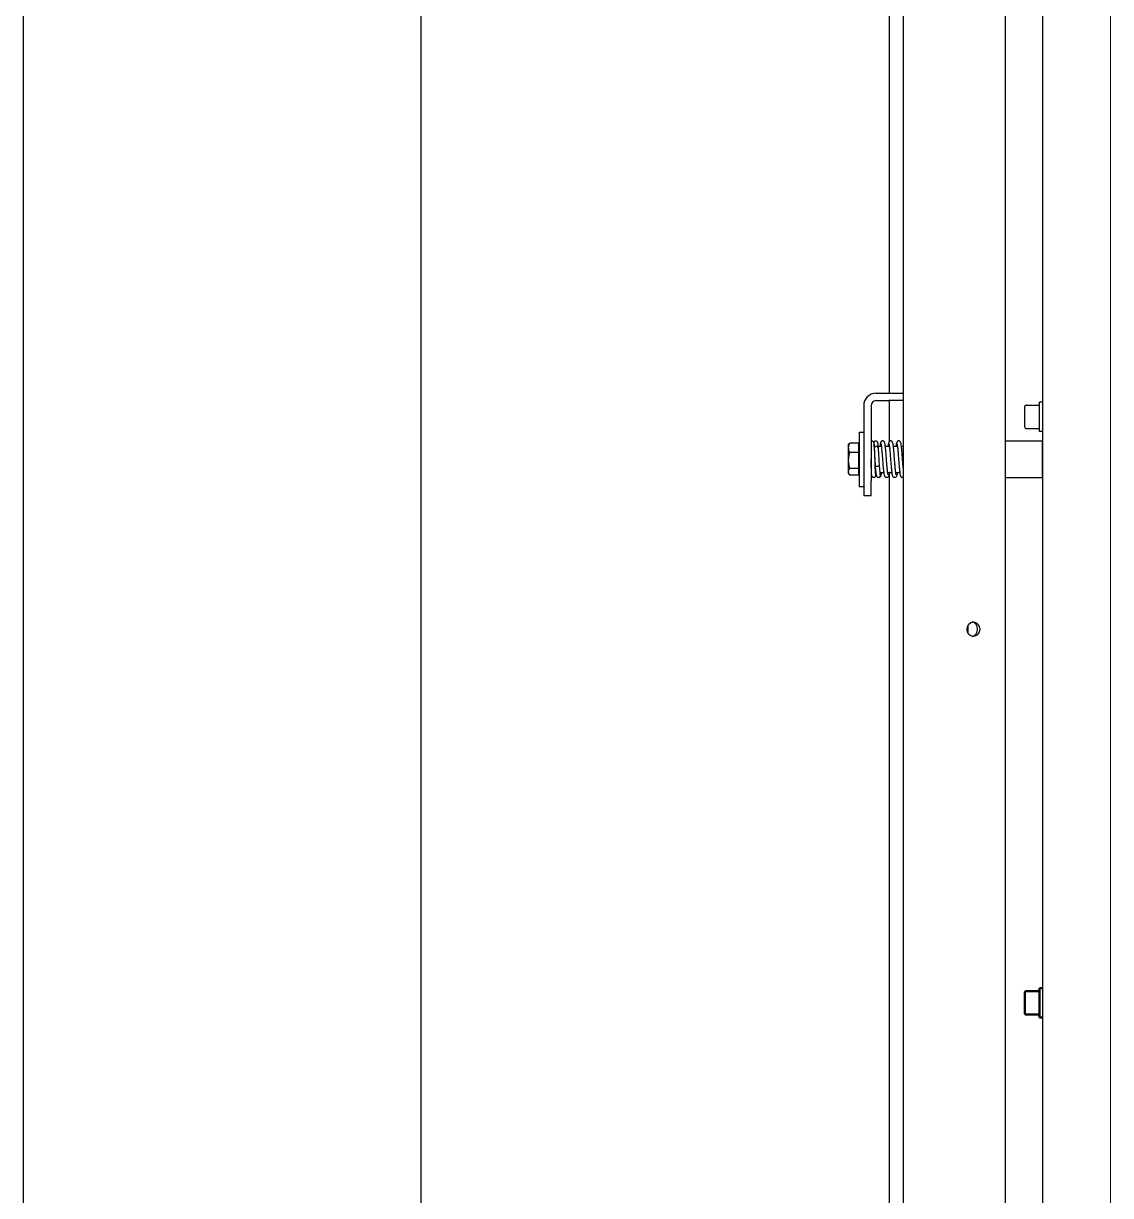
# Model space of a CAD drawing. Extents: x -3873 to 164127, y 7129 to 96529.
# Drawn here: x 53611 to 54353, y 49378 to 50178 of the extents above; entities that cross this region are included whole.
import ezdxf

# ---------------------------------------------------------------- set-up
doc = ezdxf.new("R2010")
doc.units = 0
doc.layers.add('KROMEKA', color=1, linetype='CONTINUOUS')
doc.layers.add('LAYOUT Kromeka', color=1, linetype='CONTINUOUS', lineweight=5)
doc.layers.add('Visible (ISO)', color=7, linetype='CONTINUOUS', lineweight=50)

# ---------------------------------------------------------------- blocks, each defined once
blk = doc.blocks.new('KD21-ara_yolma-64')
at = {"layer": 'KROMEKA', "color": 0}
for p, q in [((2287.5, 742), (4212, 742)), ((3955.5, 470.72), (2436, 470.72)), ((3240.57, 172.1), (3240.57, 178.15)), ((3242, 179), (3241.01, 178.43)), ((3242.9, 179), (3242, 179)), ((3250.69, 179), (3242.9, 179)), ((3245.23, 172.1), (3245.23, 178.15)), ((3259.29, 179), (3250.69, 179)), ((3256.16, 172.1), (3256.16, 178.15)), ((3261, 179), (3259.29, 179)), ((3261, 179), (3261.99, 178.43)), ((3262.43, 172.1), (3262.43, 178.15)), ((3236.5, 168.5), (3226.5, 168.5)), ((3226.5, 163.5), (3226.5, 168.5)), ((3270, 171.5), (3233, 171.5)), ((3233, 171.5), (3233, 168.5)), ((3288, 168.5), (3236.5, 168.5)), ((3245.23, 172.1), (3240.57, 172.1)), ((3242.9, 172.1), (3242.9, 171.5)), ((3256.16, 172.1), (3245.23, 172.1)), ((3262.43, 172.1), (3256.16, 172.1)), ((3260.1, 172.1), (3260.1, 171.5)), ((3270, 171.5), (3270, 168.5)), ((3226.5, 163.5), (3236.5, 163.5)), ((3288, 163.5), (3236.5, 163.5)), ((3242.5, 163.5), (3242.5, 163.14)), ((3242.5, 160.63), (3242.5, 160.03)), ((3260.5, 161.37), (3260.5, 161.25)), ((3291.5, 160), (3291.5, 151.28)), ((3296.5, 160), (3296.5, 151.28)), ((3242.5, 157.52), (3242.5, 154.63)), ((3242.5, 152.11), (3242.5, 149.16)), ((3260.5, 158.75), (3260.5, 156.25)), ((3260.5, 153.73), (3260.5, 150.77)), ((3242.44, 151), (2325.5, 151)), ((3242.5, 146.64), (3242.5, 143.68)), ((3260.5, 148.25), (3260.5, 145.3)), ((3291.5, 151), (3263.63, 151)), ((3291.5, 141.28), (3291.5, 151.28)), ((3296.5, 151.28), (3296.5, 141.28)), ((3955.5, 151), (3296.5, 151)), ((605.5, 141.28), (3196, 141.28)), ((3196, 141.28), (3955.5, 141.28)), ((3260.5, 142.78), (3260.5, 141.28)), ((3137.91, 97.45), (3133.09, 97.45)), ((3196, 72), (605.5, 72)), ((4105.5, 72), (3196, 72)), ((3239, 72), (3239, 46.5)), ((3264, 72), (3264, 46.5)), ((3272.5, 57.5), (3272.5, 48.5)), ((3273.5, 58.5), (3287.5, 58.5)), ((3288.5, 57.5), (3288.5, 48.5)), ((3270.5, 48.5), (3290.5, 48.5)), ((3270.5, 46.5), (3270.5, 48.5)), ((3290.5, 46.5), (3290.5, 48.5)), ((3183, 46.5), (2335.73, 46.5)), ((3955.5, 46.5), (3183, 46.5)), ((3239, 46.5), (3264, 46.5)), ((3243.5, 46.5), (3243.5, 46.5)), ((3259.5, 46.5), (3259.5, 46.5))]:
    blk.add_line(p, q, dxfattribs=at)
for centre, radius, start, end in [((3288, 160), 8.5, 0, 90), ((3288, 160), 3.5, 0, 90), ((3273.5, 57.5), 1, 90, 180), ((3287.5, 57.5), 1, 0, 90)]:
    blk.add_arc(centre, radius, start, end, dxfattribs=at)
for centre, major_axis, ratio, start_param, end_param in [((3247.19, 159.18), (-0.1, 1.25), 0.38154, 6.274556, 7.821995), ((3259.45, 159.92), (-0.14, 1.24), 0.704994, 4.635293, 6.262246), ((3261.89, 160.53), (-0.25, -1.23), 0.921119, 4.11412, 4.241353), ((3240.25, 158.29), (-1, -0.75), 0.99913, 5.645268, 7.853982), ((3247.19, 159.18), (0.1, -1.25), 0.38154, 4.680402, 6.274512), ((3259.45, 159.92), (0.14, -1.24), 0.704994, 6.262506, 7.776885), ((3135.5, 95.15), (-5, 0), 0.866025, 0.174083, 2.96751)]:
    blk.add_ellipse(centre, major_axis=major_axis, ratio=ratio, start_param=start_param, end_param=end_param, dxfattribs=at)
blk.add_ellipse((3135.5, 93.65), major_axis=(-5, 0), ratio=0.866025, dxfattribs=at)
for points, weights in [([(3242.9, 179), (3241.82, 179), (3240.57, 178.15)], [1, 1.0379548493, 1]), ([(3245.23, 178.15), (3243.98, 179), (3242.9, 179)], [1, 1.0379548493, 1]), ([(3250.69, 179), (3248.16, 179), (3245.23, 178.15)], [1, 1.0379548493, 1]), ([(3256.16, 178.15), (3253.23, 179), (3250.69, 179)], [1, 1.0379548493, 1]), ([(3259.29, 179), (3257.84, 179), (3256.16, 178.15)], [1, 1.0379548493, 1]), ([(3262.43, 178.15), (3260.75, 179), (3259.29, 179)], [1, 1.0379548493, 1]), ([(3261.99, 178.43), (3262.21, 178.31), (3262.43, 178.15)], [1.01087293094, 1.00657571433, 1])]:
    blk.add_rational_spline(points, weights, degree=2, dxfattribs=at)
for points, knots in [([(3242.5, 160.12), (3242.37, 160.13), (3242.25, 160.14), (3241.43, 160.19), (3240.9, 160.23), (3240.3, 160.31), (3240.15, 160.32), (3239.83, 160.43), (3239.75, 160.46), (3239.62, 160.54), (3239.56, 160.57), (3239.42, 160.68), (3239.34, 160.76), (3239.2, 160.94), (3239.13, 161.05), (3239.04, 161.29), (3239.01, 161.42), (3238.99, 161.7), (3239.01, 161.84), (3239.09, 162.11), (3239.15, 162.24), (3239.3, 162.45), (3239.39, 162.55), (3239.56, 162.68), (3239.64, 162.73), (3239.78, 162.8), (3239.83, 162.83), (3239.96, 162.87), (3240.03, 162.89), (3240.24, 162.94), (3240.37, 162.96), (3241.03, 163.04), (3241.79, 163.1), (3243.64, 163.2), (3244.69, 163.25), (3246.89, 163.34), (3248.06, 163.38), (3249.95, 163.45), (3250.68, 163.48), (3251.4, 163.5)], [1.02431, 1.02431, 1.02431, 1.02431, 1.086404, 1.086404, 1.453365, 1.453365, 1.657182, 1.657182, 1.703446, 1.703446, 1.731617, 1.731617, 1.771032, 1.771032, 1.810037, 1.810037, 1.852994, 1.852994, 1.896907, 1.896907, 1.94083, 1.94083, 1.984096, 1.984096, 2.023615, 2.023615, 2.062841, 2.062841, 2.122259, 2.122259, 2.274723, 2.274723, 2.739311, 2.739311, 3.138573, 3.138573, 3.502003, 3.502003, 3.719297, 3.719297, 3.719297, 3.719297]), ([(3239, 158.29), (3239, 158.45), (3239.03, 158.62), (3239.14, 158.9), (3239.22, 159.03), (3239.39, 159.23), (3239.48, 159.31), (3239.66, 159.44), (3239.75, 159.49), (3239.96, 159.59), (3240.07, 159.63), (3240.55, 159.77), (3240.94, 159.83), (3241.91, 159.97), (3242.42, 160.03), (3243.89, 160.17), (3244.95, 160.26), (3246.43, 160.37), (3246.76, 160.4), (3247.09, 160.42)], [0, 0, 0, 0, 0.056301, 0.056301, 0.110398, 0.110398, 0.165151, 0.165151, 0.227693, 0.227693, 0.332307, 0.332307, 0.646471, 0.646471, 0.907875, 0.907875, 1.300826, 1.300826, 1.409763, 1.409763, 1.409763, 1.409763]), ([(3263.84, 163.5), (3263.9, 163.38), (3263.95, 163.25), (3264, 162.97), (3264.01, 162.83), (3263.96, 162.56), (3263.92, 162.42), (3263.79, 162.18), (3263.71, 162.07), (3263.54, 161.9), (3263.45, 161.84), (3263.3, 161.74), (3263.24, 161.71), (3263.11, 161.66), (3263.05, 161.65), (3262.89, 161.6), (3262.81, 161.58), (3262.43, 161.52), (3262.09, 161.49), (3261.26, 161.42), (3260.81, 161.39), (3259.49, 161.32), (3258.5, 161.27), (3256.38, 161.18), (3255.22, 161.14), (3252.87, 161.05), (3251.64, 161.01), (3249.25, 160.93), (3248.06, 160.88), (3245.88, 160.8), (3244.86, 160.76), (3243.11, 160.67), (3242.36, 160.63), (3241.23, 160.55), (3240.81, 160.5), (3240.68, 160.48), (3240.66, 160.47), (3240.66, 160.47)], [0, 0, 0, 0, 0.044517, 0.044517, 0.088097, 0.088097, 0.132049, 0.132049, 0.175777, 0.175777, 0.217121, 0.217121, 0.255009, 0.255009, 0.302867, 0.302867, 0.40054, 0.40054, 0.694287, 0.694287, 0.937386, 0.937386, 1.319072, 1.319072, 1.683534, 1.683534, 2.044353, 2.044353, 2.403524, 2.403524, 2.761239, 2.761239, 3.116531, 3.116531, 3.464667, 3.464667, 3.513868, 3.513868, 3.513868, 3.513868]), ([(3247.09, 160.42), (3248.23, 160.49), (3249.46, 160.56), (3251.88, 160.7), (3253.11, 160.77), (3255.43, 160.9), (3256.55, 160.97), (3258.19, 161.08), (3258.8, 161.13), (3259.34, 161.17)], [0, 0, 0, 0, 0.369211, 0.369211, 0.73028, 0.73028, 1.089212, 1.089212, 1.320399, 1.320399, 1.320399, 1.320399]), ([(3259.35, 161.17), (3260.19, 161.22), (3260.9, 161.28), (3261.66, 161.36), (3261.86, 161.38), (3262.14, 161.42), (3262.24, 161.44), (3262.26, 161.45), (3262.26, 161.45), (3262.26, 161.45)], [0, 0, 0, 0, 0.3567346, 0.3567346, 0.5254337, 0.5254337, 0.676826, 0.676826, 0.6920642, 0.6920642, 0.6920642, 0.6920642]), ([(3262.95, 161.62), (3263.06, 161.59), (3263.18, 161.55), (3263.4, 161.42), (3263.45, 161.38), (3263.6, 161.27), (3263.7, 161.17), (3263.85, 160.94), (3263.91, 160.82), (3263.99, 160.56), (3264.01, 160.41), (3263.99, 160.13), (3263.96, 159.98), (3263.85, 159.72), (3263.78, 159.6), (3263.62, 159.41), (3263.53, 159.33), (3263.37, 159.22), (3263.29, 159.18), (3263.14, 159.11), (3263.07, 159.09), (3262.87, 159.02), (3262.76, 159), (3262.24, 158.9), (3261.74, 158.85), (3260.63, 158.75), (3260.13, 158.72), (3259.57, 158.68)], [0.263592, 0.263592, 0.263592, 0.263592, 0.364363, 0.364363, 0.394563, 0.394563, 0.44423, 0.44423, 0.487949, 0.487949, 0.534146, 0.534146, 0.580869, 0.580869, 0.627509, 0.627509, 0.67288, 0.67288, 0.717122, 0.717122, 0.774689, 0.774689, 0.896277, 0.896277, 1.263357, 1.263357, 1.500007, 1.500007, 1.500007, 1.500007]), ([(3242.5, 150.99), (3242.45, 151), (3242.4, 151), (3241.96, 151.06), (3241.6, 151.11), (3240.94, 151.23), (3240.65, 151.28), (3240.15, 151.42), (3239.96, 151.47), (3239.59, 151.7), (3239.5, 151.76), (3239.29, 151.97), (3239.16, 152.13), (3239.02, 152.52), (3238.99, 152.7), (3239.01, 153.06), (3239.06, 153.22), (3239.18, 153.5), (3239.26, 153.61), (3239.44, 153.81), (3239.53, 153.88), (3239.76, 154.04), (3239.87, 154.09), (3240.43, 154.32), (3240.86, 154.39), (3241.84, 154.55), (3242.24, 154.6), (3243.1, 154.71), (3243.55, 154.76), (3244.51, 154.85), (3245.02, 154.9), (3246.07, 155), (3246.62, 155.05), (3247.76, 155.14), (3248.34, 155.19), (3249.52, 155.28), (3250.12, 155.33), (3251.33, 155.42), (3251.93, 155.47), (3253.13, 155.56), (3253.72, 155.61), (3254.88, 155.7), (3255.44, 155.75), (3256.53, 155.84), (3257.05, 155.89), (3258.04, 155.98), (3258.5, 156.02), (3259.36, 156.11), (3259.76, 156.16), (3260.46, 156.24), (3260.77, 156.29), (3261.3, 156.37), (3261.52, 156.41), (3261.84, 156.47), (3261.95, 156.5), (3262.05, 156.53), (3262.07, 156.54), (3262.07, 156.54)], [82.58601, 82.58601, 82.58601, 82.58601, 82.60638, 82.60638, 82.777036, 82.777036, 82.964576, 82.964576, 83.127807, 83.127807, 83.175308, 83.175308, 83.224111, 83.224111, 83.256628, 83.256628, 83.286431, 83.286431, 83.320185, 83.320185, 83.364574, 83.364574, 83.443136, 83.443136, 83.762018, 83.762018, 83.944025, 83.944025, 84.112707, 84.112707, 84.277294, 84.277294, 84.44005, 84.44005, 84.601812, 84.601812, 84.762939, 84.762939, 84.923584, 84.923584, 85.083784, 85.083784, 85.243483, 85.243483, 85.402503, 85.402503, 85.560459, 85.560459, 85.71653, 85.71653, 85.868857, 85.868857, 86.012898, 86.012898, 86.137536, 86.137536, 86.204254, 86.204254, 86.204254, 86.204254]), ([(3242.5, 156.47), (3242.27, 156.5), (3242.06, 156.53), (3241.48, 156.61), (3241.16, 156.66), (3240.55, 156.78), (3240.29, 156.85), (3239.87, 157.01), (3239.73, 157.07), (3239.47, 157.27), (3239.4, 157.33), (3239.23, 157.53), (3239.12, 157.7), (3239.02, 158.03), (3239, 158.16), (3239, 158.29)], [88.8692012, 88.8692012, 88.8692012, 88.8692012, 88.9646121, 88.9646121, 89.1401037, 89.1401037, 89.3377471, 89.3377471, 89.4365689, 89.4365689, 89.4687714, 89.4687714, 89.512565, 89.512565, 89.5353906, 89.5353906, 89.5353906, 89.5353906]), ([(3247.3, 157.93), (3246.18, 157.85), (3245.13, 157.77), (3243.34, 157.61), (3242.57, 157.53), (3241.72, 157.42), (3241.48, 157.38), (3241.12, 157.32), (3240.99, 157.29), (3240.89, 157.26), (3240.87, 157.25), (3240.87, 157.25)], [0.000112, 0.000112, 0.000112, 0.000112, 0.362793, 0.362793, 0.716412, 0.716412, 0.884984, 0.884984, 1.039328, 1.039328, 1.106944, 1.106944, 1.106944, 1.106944]), ([(3240.93, 151.82), (3240.93, 151.82), (3240.93, 151.82), (3240.93, 151.82), (3240.99, 151.84), (3241.26, 151.91), (3241.55, 151.97), (3242.41, 152.11), (3243.06, 152.19), (3244.23, 152.31), (3244.68, 152.36), (3245.63, 152.45), (3246.14, 152.5), (3247.2, 152.59), (3247.75, 152.63), (3248.89, 152.72), (3249.48, 152.77), (3250.67, 152.86), (3251.27, 152.91), (3252.47, 153), (3253.07, 153.05), (3254.26, 153.14), (3254.84, 153.19), (3255.99, 153.28), (3256.54, 153.33), (3257.61, 153.43), (3258.12, 153.47), (3259.09, 153.57), (3259.55, 153.62), (3260.4, 153.72), (3260.8, 153.77), (3261.52, 153.87), (3261.85, 153.92), (3262.48, 154.05), (3262.75, 154.11), (3263.15, 154.28), (3263.25, 154.33), (3263.45, 154.47), (3263.53, 154.53), (3263.73, 154.73), (3263.85, 154.89), (3263.98, 155.28), (3264.01, 155.46), (3263.98, 155.81), (3263.94, 155.97), (3263.81, 156.25), (3263.73, 156.36), (3263.55, 156.56), (3263.46, 156.63), (3263.23, 156.79), (3263.11, 156.84), (3262.75, 156.98), (3262.52, 157.04), (3261.9, 157.17), (3261.48, 157.24), (3260.84, 157.33), (3260.67, 157.35), (3260.5, 157.37)], [83.441749, 83.441749, 83.441749, 83.441749, 83.443378, 83.443378, 83.55857, 83.55857, 83.768661, 83.768661, 84.055309, 84.055309, 84.210853, 84.210853, 84.368509, 84.368509, 84.527344, 84.527344, 84.686915, 84.686915, 84.847013, 84.847013, 85.007558, 85.007558, 85.168567, 85.168567, 85.330161, 85.330161, 85.492632, 85.492632, 85.656644, 85.656644, 85.823844, 85.823844, 85.999404, 85.999404, 86.210749, 86.210749, 86.279019, 86.279019, 86.319786, 86.319786, 86.36706, 86.36706, 86.399328, 86.399328, 86.429173, 86.429173, 86.46318, 86.46318, 86.508204, 86.508204, 86.589269, 86.589269, 86.763724, 86.763724, 86.988155, 86.988155, 87.059987, 87.059987, 87.059987, 87.059987]), ([(3259.57, 158.68), (3258.68, 158.61), (3257.63, 158.54), (3255.4, 158.4), (3254.2, 158.33), (3251.8, 158.19), (3250.56, 158.12), (3248.67, 158.01), (3247.97, 157.97), (3247.3, 157.93)], [0, 0, 0, 0, 0.377715, 0.377715, 0.743883, 0.743883, 1.105587, 1.105587, 1.324108, 1.324108, 1.324108, 1.324108]), ([(3242.5, 145.52), (3242.26, 145.55), (3242.03, 145.58), (3241.44, 145.66), (3241.12, 145.72), (3240.49, 145.84), (3240.22, 145.9), (3239.82, 146.08), (3239.74, 146.13), (3239.56, 146.24), (3239.47, 146.31), (3239.28, 146.51), (3239.15, 146.67), (3239.02, 147.06), (3238.99, 147.24), (3239.01, 147.59), (3239.06, 147.75), (3239.19, 148.03), (3239.27, 148.14), (3239.44, 148.34), (3239.54, 148.41), (3239.77, 148.57), (3239.88, 148.62), (3240.24, 148.76), (3240.46, 148.82), (3241.08, 148.95), (3241.5, 149.02), (3242.37, 149.14), (3242.8, 149.2), (3243.7, 149.3), (3244.17, 149.34), (3245.18, 149.44), (3245.7, 149.49), (3246.8, 149.58), (3247.36, 149.63), (3248.52, 149.73), (3249.11, 149.77), (3250.31, 149.87), (3250.92, 149.91), (3252.12, 150.01), (3252.72, 150.05), (3253.9, 150.15), (3254.49, 150.19), (3255.61, 150.29), (3256.16, 150.33), (3257.21, 150.42), (3257.71, 150.47), (3258.64, 150.56), (3259.08, 150.61), (3259.87, 150.69), (3260.23, 150.74), (3260.86, 150.82), (3261.14, 150.86), (3261.57, 150.94), (3261.75, 150.98), (3261.97, 151.03), (3262.04, 151.05), (3262.07, 151.06), (3262.07, 151.07), (3262.07, 151.07)], [76.30283, 76.30283, 76.30283, 76.30283, 76.405056, 76.405056, 76.581129, 76.581129, 76.79555, 76.79555, 76.852285, 76.852285, 76.894315, 76.894315, 76.941946, 76.941946, 76.974276, 76.974276, 77.004109, 77.004109, 77.038052, 77.038052, 77.082917, 77.082917, 77.163345, 77.163345, 77.333878, 77.333878, 77.561609, 77.561609, 77.735424, 77.735424, 77.901848, 77.901848, 78.065478, 78.065478, 78.227735, 78.227735, 78.38919, 78.38919, 78.550095, 78.550095, 78.710546, 78.710546, 78.87054, 78.87054, 79.029973, 79.029973, 79.188593, 79.188593, 79.345865, 79.345865, 79.500628, 79.500628, 79.650156, 79.650156, 79.787655, 79.787655, 79.897847, 79.897847, 79.921069, 79.921069, 79.921069, 79.921069]), ([(3239.13, 141.28), (3239.11, 141.32), (3239.09, 141.37), (3239.02, 141.57), (3238.99, 141.76), (3239.01, 142.11), (3239.06, 142.27), (3239.18, 142.55), (3239.26, 142.66), (3239.44, 142.86), (3239.53, 142.93), (3239.76, 143.09), (3239.88, 143.14), (3240.45, 143.37), (3240.9, 143.45), (3241.9, 143.6), (3242.3, 143.66), (3243.16, 143.76), (3243.62, 143.81), (3244.58, 143.91), (3245.09, 143.96), (3246.15, 144.05), (3246.7, 144.1), (3247.84, 144.19), (3248.42, 144.24), (3249.61, 144.34), (3250.21, 144.38), (3251.42, 144.48), (3252.02, 144.52), (3253.22, 144.62), (3253.81, 144.66), (3254.96, 144.75), (3255.52, 144.8), (3256.6, 144.89), (3257.12, 144.94), (3258.11, 145.03), (3258.57, 145.08), (3259.42, 145.17), (3259.81, 145.21), (3260.51, 145.3), (3260.82, 145.34), (3261.33, 145.42), (3261.55, 145.46), (3261.85, 145.52), (3261.96, 145.55), (3262.06, 145.58), (3262.07, 145.59), (3262.07, 145.59)], [70.648268, 70.648268, 70.648268, 70.648268, 70.658133, 70.658133, 70.690577, 70.690577, 70.720391, 70.720391, 70.754217, 70.754217, 70.798788, 70.798788, 70.878056, 70.878056, 71.205185, 71.205185, 71.385945, 71.385945, 71.554327, 71.554327, 71.718791, 71.718791, 71.881487, 71.881487, 72.043212, 72.043212, 72.204314, 72.204314, 72.364937, 72.364937, 72.525115, 72.525115, 72.684787, 72.684787, 72.843766, 72.843766, 73.001655, 73.001655, 73.157601, 73.157601, 73.309666, 73.309666, 73.453103, 73.453103, 73.576352, 73.576352, 73.637883, 73.637883, 73.637883, 73.637883]), ([(3240.93, 146.35), (3240.93, 146.34), (3240.98, 146.36), (3241.2, 146.42), (3241.46, 146.48), (3242.26, 146.61), (3242.87, 146.69), (3244, 146.81), (3244.43, 146.86), (3245.36, 146.95), (3245.86, 146.99), (3246.9, 147.08), (3247.45, 147.13), (3248.58, 147.22), (3249.16, 147.27), (3250.34, 147.36), (3250.94, 147.41), (3252.14, 147.5), (3252.74, 147.55), (3253.93, 147.64), (3254.52, 147.69), (3255.67, 147.78), (3256.24, 147.83), (3257.32, 147.92), (3257.84, 147.97), (3258.83, 148.07), (3259.3, 148.11), (3260.18, 148.21), (3260.58, 148.26), (3261.33, 148.36), (3261.67, 148.42), (3262.31, 148.54), (3262.59, 148.6), (3262.97, 148.73), (3263.08, 148.77), (3263.32, 148.9), (3263.45, 148.97), (3263.71, 149.24), (3263.84, 149.39), (3263.98, 149.78), (3264.01, 149.97), (3263.99, 150.32), (3263.94, 150.48), (3263.82, 150.76), (3263.74, 150.87), (3263.56, 151.07), (3263.47, 151.14), (3263.24, 151.3), (3263.13, 151.35), (3262.57, 151.58), (3262.13, 151.66), (3261.21, 151.8), (3260.87, 151.85), (3260.5, 151.9)], [77.158564, 77.158564, 77.158564, 77.158564, 77.261186, 77.261186, 77.461698, 77.461698, 77.743896, 77.743896, 77.89888, 77.89888, 78.056239, 78.056239, 78.2149, 78.2149, 78.374356, 78.374356, 78.534367, 78.534367, 78.694831, 78.694831, 78.855749, 78.855749, 79.01722, 79.01722, 79.179496, 79.179496, 79.343145, 79.343145, 79.509543, 79.509543, 79.682774, 79.682774, 79.88165, 79.88165, 79.961758, 79.961758, 80.033823, 80.033823, 80.082567, 80.082567, 80.115075, 80.115075, 80.144879, 80.144879, 80.178642, 80.178642, 80.223054, 80.223054, 80.301703, 80.301703, 80.621592, 80.621592, 80.776806, 80.776806, 80.776806, 80.776806]), ([(3243.51, 141.28), (3243.72, 141.31), (3243.94, 141.33), (3244.6, 141.4), (3245.07, 141.44), (3246.05, 141.53), (3246.57, 141.58), (3247.66, 141.67), (3248.22, 141.72), (3249.38, 141.81), (3249.97, 141.86), (3251.16, 141.95), (3251.77, 142), (3252.97, 142.09), (3253.57, 142.14), (3254.75, 142.23), (3255.32, 142.28), (3256.45, 142.37), (3256.99, 142.42), (3258.04, 142.51), (3258.54, 142.56), (3259.48, 142.66), (3259.92, 142.71), (3260.73, 142.8), (3261.11, 142.86), (3261.8, 142.96), (3262.11, 143.02), (3262.56, 143.12), (3262.73, 143.17), (3263.09, 143.3), (3263.28, 143.34), (3263.68, 143.72), (3263.82, 143.88), (3263.97, 144.27), (3264.01, 144.46), (3263.99, 144.81), (3263.95, 144.97), (3263.83, 145.26), (3263.75, 145.38), (3263.58, 145.58), (3263.49, 145.65), (3263.27, 145.81), (3263.15, 145.86), (3262.65, 146.08), (3262.28, 146.15), (3261.43, 146.29), (3261.03, 146.35), (3260.56, 146.41), (3260.53, 146.42), (3260.5, 146.42)], [71.448622, 71.448622, 71.448622, 71.448622, 71.531832, 71.531832, 71.688103, 71.688103, 71.846152, 71.846152, 72.005223, 72.005223, 72.164954, 72.164954, 72.32518, 72.32518, 72.485849, 72.485849, 72.647002, 72.647002, 72.8088, 72.8088, 72.971608, 72.971608, 73.136267, 73.136267, 73.304975, 73.304975, 73.485351, 73.485351, 73.608341, 73.608341, 73.745437, 73.745437, 73.797203, 73.797203, 73.830128, 73.830128, 73.859885, 73.859885, 73.893263, 73.893263, 73.936721, 73.936721, 74.011702, 74.011702, 74.291408, 74.291408, 74.481155, 74.481155, 74.493624, 74.493624, 74.493624, 74.493624])]:
    blk.add_open_spline(points, degree=3, knots=knots, dxfattribs=at)
at = {"layer": 'Visible (ISO)'}
for p, q in [((2872.5, 57.5), (2872.5, 48.5)), ((2873.5, 58.5), (2887.5, 58.5)), ((2888.5, 57.5), (2888.5, 48.5)), ((2870.5, 48.5), (2890.5, 48.5)), ((2870.5, 46.5), (2870.5, 48.5)), ((2890.5, 46.5), (2890.5, 48.5))]:
    blk.add_line(p, q, dxfattribs=at)
for centre, start, end in [((2873.5, 57.5), 90, 180), ((2887.5, 57.5), 0, 90)]:
    blk.add_arc(centre, 1, start, end, dxfattribs=at)

msp = doc.modelspace()

# ---------------------------------------------------------------- linework, layer by layer
at = {"layer": 'LAYOUT Kromeka', "ltscale": 20}
msp.add_line((54353.46, 41869.55), (54353.46, 63607.05), dxfattribs=at)

# ---------------------------------------------------------------- block references
at = {"layer": 'LAYOUT Kromeka', "ltscale": 20, "rotation": 89.99999999999999}
msp.add_blockref('KD21-ara_yolma-64', (54353.46, 46629.41), dxfattribs=at)

doc.saveas('drawing.dxf')
